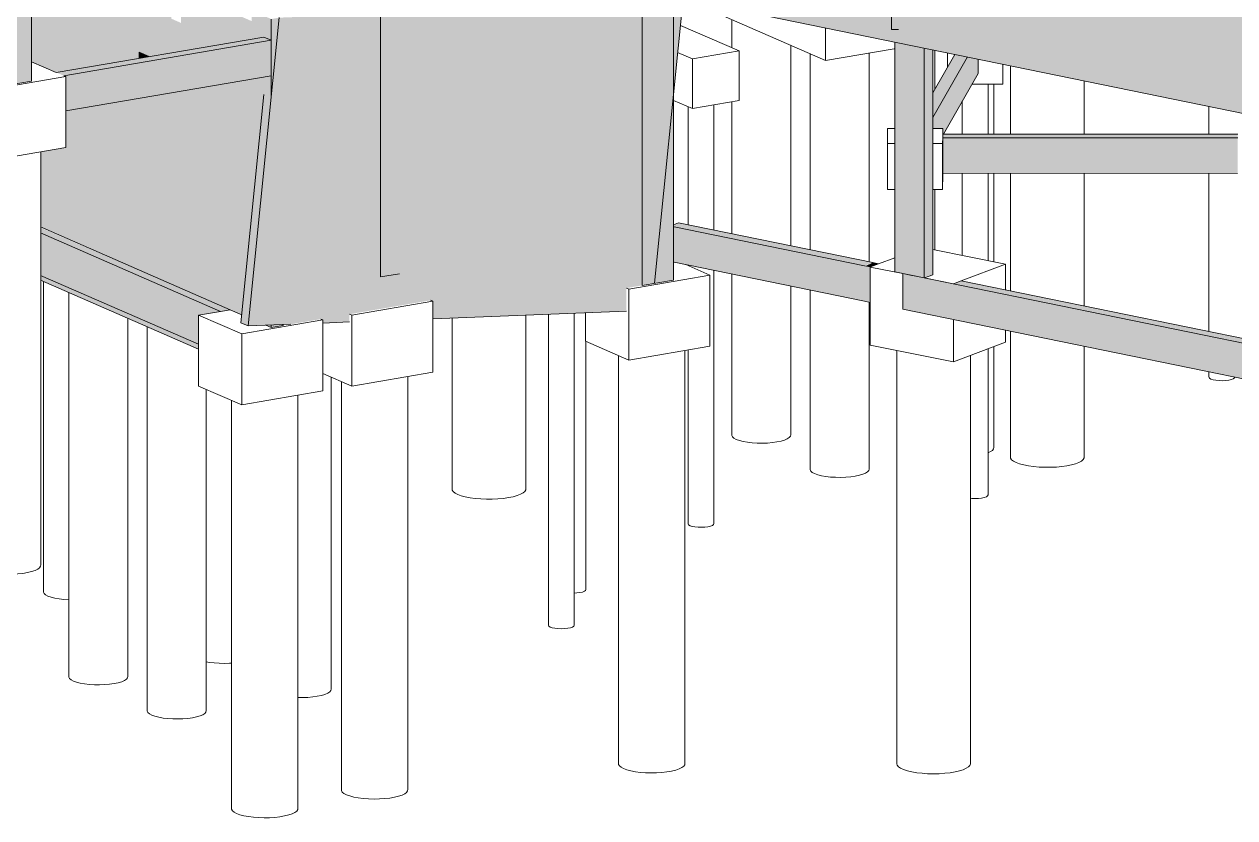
# Model space of a CAD drawing. Header units: centimetres. Extents: x -2102 to 22188, y -1637 to 88376.
# Drawn here: x 18368 to 20011, y 74911 to 75987 of the extents above; entities that cross this region are included whole.
import ezdxf

# ---------------------------------------------------------------- set-up
doc = ezdxf.new("R2010")
doc.units = ezdxf.units.CM
for name, color, linetype, lineweight in [('S-BEAM', 7, 'Continuous', 18), ('S-COLS', 7, 'Continuous', 18), ('S-FNDN', 7, 'Continuous', 18)]:
    doc.layers.add(name, color=color, linetype=linetype, lineweight=lineweight)

msp = doc.modelspace()

# ---------------------------------------------------------------- hatches: boundary and pattern name
at = {"layer": 'S-BEAM', "true_color": 0xbfbfbf}
h = msp.add_hatch(color=9, dxfattribs=at)
h.paths.add_polyline_path([(18604.92, 75546.18), (18604.92, 75552.62), (18390.59, 75646.07), (18390.6, 75639.62), (18561.27, 75565.21)], flags=0)
h.paths.add_polyline_path([(18663.33, 75592.84), (18676.87, 75727.26), (18676.87, 75912.27), (18424.67, 75868.84), (18424.67, 75819.51), (18390.59, 75813.66), (18390.6, 75711.75), (18662.24, 75593.32)], flags=0)
h.paths.add_polyline_path([(18277.42, 75688.96), (18277.42, 75746.68), (18300.79, 75751.01), (18300.79, 75806.6), (18256.09, 75826.09), (18256.09, 75840.61), (18222.2, 75834.63), (18222.21, 75713.03), (18260.48, 75696.35)], flags=0)
h.paths.add_polyline_path([(18187.24, 75728.28), (18187.24, 75828.89), (18116.78, 75816.89), (18116.78, 75811.89), (18110.14, 75810.75), (18110.14, 75761.89), (18187.24, 75728.28)], flags=0)
h.paths.add_polyline_path([(18116.78, 75871.11), (18187.25, 75883.1), (18187.24, 76009.87), (18180.2, 76019.61), (18180.2, 76036.38), (18178.01, 76037.33), (18110.14, 76025.67), (18110.14, 75877.31), (18116.78, 75874.41)], flags=0)
h.paths.add_polyline_path([(18222.2, 75889.06), (18256.09, 75894.83), (18256.09, 75914.56), (18222.2, 75961.47), (18222.2, 75898.13)], flags=0)
h.paths.add_polyline_path([(18411.74, 75921.33), (18524.44, 75940.52), (18524.44, 75948.68), (18537.9, 75942.82), (18676.87, 75966.48), (18676.87, 75990.91), (18378.31, 76120.28), (18378.31, 75935.91), (18410.87, 75921.71)], flags=0)
h.paths.add_polyline_path([(18307.78, 75971.26), (18307.78, 76059.62), (18256.42, 76050.8), (18256.81, 76041.82), (18306.75, 75972.68)], flags=0)
h.paths.add_polyline_path([(18581.19, 75988.38), (18567.89, 75994.18), (18567.89, 76011.49), (18581.19, 76005.7), (18581.19, 75990.91)], flags=0)
h.paths.add_polyline_path([(18110.14, 76094.33), (18147.65, 76100.77), (18110.14, 76117.12), (18110.14, 76099.85)], flags=0)
h.paths.add_polyline_path([(18242.87, 76117.13), (18307.78, 76128.28), (18307.78, 76151.83), (18230.95, 76185.33), (18231.43, 76122.11), (18241.54, 76117.71)], flags=0)
h.paths.add_polyline_path([(18178.5, 76145.19), (18178.5, 76208.19), (18170.47, 76211.69), (18110.14, 76201.41), (18111.3, 76174.49), (18178.01, 76145.4)], flags=0)
h = msp.add_hatch(color=9, dxfattribs=at)
h.paths.add_polyline_path([(20086.02, 75852.55), (20086.02, 75991.05), (19249.19, 76162.42), (19250.15, 76023.72), (20015.1, 75867.07)], flags=0)
h.paths.add_polyline_path([(19553.86, 75979.32), (19545.24, 75979.34), (19545.29, 76029.17), (19553.86, 76027.32), (19553.86, 76021.75)], flags=0)
for points in [[(18672.31, 75577.57), (18729.8, 75579.83), (18770.73, 75586.83), (18773.51, 75585.62), (18773.51, 75581.54), (18809.45, 75582.95), (18809.45, 75593.45), (18919.69, 75612.3), (18922.66, 75611.01), (18922.66, 75587.39), (19185.41, 75597.7), (19185.41, 75628.88), (19223.39, 75635.38), (19261.82, 76017.06), (18877.28, 76001.98), (18877.28, 75648.33), (18851.64, 75643.95), (18851.64, 76000.97), (18714.39, 75995.59), (18673.12, 75585.62)], [(19553.86, 75979.32), (19553.86, 76027.41), (19545.24, 76027.43), (19545.24, 75979.34)], [(18421.84, 75916.93), (18703.45, 75964.9), (18693.37, 75969.29), (18411.74, 75921.33), (18415.18, 75919.83)], [(18424.67, 75869.32), (18703.49, 75916.8), (18703.49, 75964.89), (18421.84, 75916.93), (18424.67, 75915.69), (18424.67, 75896.78)], [(18524.44, 75940.52), (18537.9, 75942.82), (18524.44, 75948.68)], [(19600.97, 75860.31), (19647.96, 75942.26), (19630.74, 75945.78), (19600.97, 75893.85)], [(19614.48, 75837.8), (19615.64, 75837.8), (19662.74, 75919.96), (19662.74, 75939.23), (19647.96, 75942.26), (19600.97, 75860.31), (19600.97, 75845.47), (19614.52, 75845.47)], [(18672.31, 75577.57), (18703.45, 75887.41), (18693.4, 75891.47), (18662.24, 75581.98), (18663.97, 75581.22)], [(20014.72, 75832.47), (20014.61, 75837.67), (19614.48, 75837.8), (19614.46, 75832.61), (20014.61, 75832.47)], [(20014.61, 75784.38), (20014.61, 75832.47), (19614.46, 75832.61), (19614.46, 75784.51), (19914.84, 75784.41)], [(18634.75, 75597.33), (18647.88, 75599.58), (18390.59, 75710.69), (18390.6, 75703.77), (18629.58, 75599.58)], [(19508.3, 75659.22), (19519.68, 75663.39), (19256.02, 75717.31), (19249.19, 75714.81), (19249.19, 75712.22), (19487.94, 75663.39)], [(19508.3, 75611.13), (19508.3, 75659.22), (19249.19, 75712.22), (19249.19, 75664.13), (19413.51, 75630.52)], [(18604.92, 75552.62), (18604.92, 75592.2), (18634.75, 75597.33), (18390.59, 75703.78), (18390.6, 75646.06), (18572.62, 75566.71)], [(19516.01, 75609.55), (19516.01, 75657.64), (19508.3, 75659.22), (19508.3, 75611.13), (19514.22, 75609.92)], [(19516.37, 75657.57), (19527.57, 75661.77), (19519.68, 75663.39), (19509.95, 75658.88), (19516.01, 75657.64)], [(20052.8, 75499.76), (20052.8, 75547.85), (19560.58, 75648.53), (19560.58, 75600.44), (20015.1, 75507.47)], [(20052.99, 75547.82), (20064.36, 75551.98), (19639.72, 75638.83), (19629.06, 75634.84), (19714.31, 75617.09), (20015.1, 75555.57)]]:
    msp.add_hatch(color=9, dxfattribs=at).paths.add_polyline_path(points, flags=0)
at = {"layer": 'S-COLS', "true_color": 0xc0c0c0}
for points in [[(18851.67, 75643.93), (18877.28, 75648.33), (18877.28, 76001.98), (18894.02, 76002.65), (18894.02, 76474.53), (18851.67, 76467.25), (18851.67, 75680.73)], [(18335.87, 75902.3), (18378.31, 75909.91), (18378.31, 76386.59), (18335.87, 76379.36), (18335.87, 75907.13)], [(18851.67, 75643.93), (18851.6, 76327.82), (18841.57, 76326.11), (18841.57, 76011.91), (18846.42, 76009.74), (18846.42, 76003.25), (18851.64, 76000.97), (18851.64, 75643.95)], [(19589.51, 75642.62), (19589.51, 75954.23), (19549.63, 75962.39), (19549.63, 75650.88), (19572.53, 75646.14)], [(19589.51, 75642.62), (19600.97, 75646.77), (19600.97, 75951.88), (19589.51, 75953.54), (19589.51, 75642.75)]]:
    msp.add_hatch(color=9, dxfattribs=at).paths.add_polyline_path(points, flags=0)
h = msp.add_hatch(color=9, dxfattribs=at)
h.paths.add_polyline_path([(19223.39, 75635.38), (19249.19, 75639.79), (19249.19, 75891.65), (19223.83, 75639.79)], flags=0)
h.paths.add_polyline_path([(19206.79, 76014.9), (19249.19, 76017.06), (19249.19, 76368.81), (19206.79, 76361.57), (19206.79, 76017.06)], flags=0)
h = msp.add_hatch(color=9, dxfattribs=at)
h.paths.add_polyline_path([(18703.45, 75575.36), (18703.23, 75578.79), (18698.36, 75577.57)], flags=0)
h.paths.add_polyline_path([(18676.87, 75727.26), (18693.4, 75891.47), (18703.45, 75887.41), (18703.45, 75916.79), (18676.87, 75912.27), (18676.87, 75748.93)], flags=0)
h.paths.add_polyline_path([(18703.45, 75964.9), (18703.45, 75993.75), (18676.87, 76005.34), (18676.87, 75966.48), (18693.37, 75969.29), (18700.9, 75966.01)], flags=0)
h = msp.add_hatch(color=9, dxfattribs=at)
h.paths.add_polyline_path([(18703.45, 75575.36), (18719.54, 75578.12), (18719.54, 75579.43), (18703.45, 75578.8), (18703.45, 75577.57)], flags=0)
h.paths.add_polyline_path([(18703.45, 75887.41), (18714.09, 75995.58), (18703.45, 75993.75), (18703.45, 75916.79)], flags=0)

# ---------------------------------------------------------------- linework, layer by layer
at = {"layer": 'S-BEAM', "lineweight": 9}
for p, q in [((19261.82, 76017.06), (19223.39, 75635.38)), ((20086.02, 75852.55), (19250.15, 76023.72)), ((19545.24, 76027.43), (19545.24, 75979.34)), ((18714.39, 75995.59), (18672.31, 75577.57)), ((18411.74, 75921.33), (18693.37, 75969.29)), ((18693.37, 75969.29), (18703.45, 75964.9)), ((19545.24, 75979.34), (19554.41, 75979.32)), ((18421.84, 75916.93), (18703.49, 75964.89)), ((18703.45, 75964.9), (18703.46, 75964.9)), ((18703.46, 75964.9), (18703.49, 75964.89)), ((18703.49, 75916.8), (18703.49, 75964.89)), ((18524.44, 75948.68), (18537.9, 75942.82)), ((18524.44, 75940.52), (18524.44, 75948.68)), ((19630.74, 75945.78), (19600.97, 75893.85)), ((19600.97, 75860.31), (19647.96, 75942.26)), ((19662.74, 75919.96), (19662.74, 75939.23)), ((19615.64, 75837.8), (19662.74, 75919.96)), ((18703.49, 75916.8), (18424.67, 75869.32)), ((18662.24, 75581.98), (18693.4, 75891.47)), ((19614.48, 75837.8), (19614.46, 75832.61)), ((20014.8, 75837.67), (19614.48, 75837.8)), ((19614.46, 75832.61), (20014.72, 75832.47)), ((19614.46, 75832.61), (19614.46, 75784.51)), ((20014.61, 75784.38), (19614.46, 75784.51)), ((18390.57, 75711.77), (18647.88, 75599.58)), ((19249.19, 75714.81), (19256.02, 75717.31)), ((19249.97, 75712.06), (19508.3, 75659.22)), ((19519.68, 75663.39), (19256.02, 75717.31)), ((18634.75, 75597.33), (18390.57, 75703.79)), ((19508.3, 75611.13), (19249.97, 75663.97)), ((19508.3, 75659.22), (19516.37, 75657.57)), ((19516.37, 75657.57), (19527.57, 75661.77)), ((19527.57, 75661.77), (19519.68, 75663.39)), ((18390.55, 75646.08), (18604.92, 75552.62)), ((18390.55, 75639.64), (18604.92, 75546.18)), ((19560.58, 75648.53), (19572.53, 75646.14)), ((19560.58, 75648.53), (20052.99, 75547.82)), ((19560.58, 75600.44), (19560.58, 75648.53)), ((19589.51, 75642.75), (19629.06, 75634.84)), ((19629.06, 75634.84), (19639.72, 75638.83)), ((20064.36, 75551.98), (19639.72, 75638.83)), ((19516.01, 75609.55), (19508.3, 75611.13)), ((18634.75, 75597.33), (18647.88, 75599.58)), ((18647.88, 75599.58), (18663.33, 75592.84)), ((18922.66, 75587.39), (19185.41, 75597.7)), ((20052.8, 75499.76), (19560.58, 75600.44)), ((18662.24, 75581.98), (18672.31, 75577.57)), ((18672.31, 75577.57), (18729.8, 75579.83)), ((18773.51, 75581.54), (18809.45, 75582.95))]:
    msp.add_line(p, q, dxfattribs=at)
at = {"layer": 'S-COLS', "lineweight": 9}
for p, q in [((18851.67, 75643.93), (18851.67, 76467.25)), ((19206.79, 76361.57), (19206.79, 75632.54)), ((19249.19, 75639.79), (19249.19, 76368.85)), ((18378.31, 76247.13), (18378.31, 75909.53)), ((18703.45, 75964.88), (18703.45, 75993.75)), ((19549.63, 75962.39), (19549.63, 75650.88)), ((19589.51, 75642.62), (19589.51, 75953.54)), ((19600.97, 75951.88), (19600.97, 75646.77)), ((18378.31, 75909.53), (18335.87, 75902.3)), ((18703.45, 75886.87), (18703.45, 75916.79)), ((18877.28, 75648.33), (18851.67, 75643.93)), ((19249.19, 75639.79), (19206.79, 75632.54)), ((19589.51, 75642.62), (19549.63, 75650.88)), ((19600.97, 75646.77), (19589.72, 75642.7)), ((18703.45, 75575.36), (18696.21, 75578.51)), ((18703.45, 75575.36), (18703.45, 75578.8)), ((18719.54, 75578.12), (18703.45, 75575.36)), ((18719.54, 75579.43), (18719.54, 75578.12))]:
    msp.add_line(p, q, dxfattribs=at)
at = {"layer": 'S-FNDN', "lineweight": 9}
for p, q in [((19455.68, 75937.59), (19285.55, 76011.76)), ((19338.24, 75950.51), (19258.59, 75984.99)), ((19328.27, 75993.13), (19328.27, 75954.83)), ((19455.68, 75981.63), (19455.68, 75937.59)), ((19408.27, 75686.17), (19408.27, 75958.26)), ((19548.57, 75953.54), (19455.68, 75937.59)), ((19603.99, 75951.26), (19603.99, 75899.12)), ((18411.74, 75921.33), (18378.31, 75935.91)), ((19254.88, 75948.19), (19274.84, 75939.55)), ((19274.84, 75939.55), (19338.24, 75950.51)), ((19274.84, 75872.22), (19274.84, 75939.55)), ((19338.24, 75883.19), (19338.24, 75950.51)), ((19434.6, 75946.78), (19434.6, 75680.79)), ((19514.6, 75664.3), (19514.6, 75947.71)), ((19621.01, 75947.78), (19621.01, 75928.81)), ((19696.01, 75905.52), (19696.01, 75932.42)), ((19696.1, 75926.04), (19696.01, 75905.52)), ((19696.1, 75926.04), (19696.1, 75932.4)), ((19706.49, 75930.27), (19706.49, 75837.77)), ((18314.57, 75896.78), (18424.67, 75915.69)), ((18424.67, 75915.69), (18421.84, 75916.93)), ((18424.67, 75819.51), (18424.67, 75915.69)), ((19696.01, 75905.52), (19654.47, 75905.53)), ((19676.06, 75837.78), (19676.06, 75905.53)), ((19683.99, 75837.78), (19683.99, 75905.52)), ((19806.49, 75837.74), (19806.49, 75909.79)), ((19274.84, 75872.22), (19249.19, 75883.32)), ((19269, 75874.75), (19269, 75714.66)), ((19338.24, 75883.19), (19274.84, 75872.22)), ((19304, 75707.5), (19304, 75877.26)), ((19328.27, 75881.46), (19328.27, 75702.53)), ((19641.06, 75882.14), (19641.06, 75837.8)), ((19975.8, 75875.12), (19975.8, 75837.69)), ((19539.52, 75845.49), (19539.42, 75824.97)), ((19549.63, 75845.49), (19539.52, 75845.49)), ((19614.52, 75845.47), (19600.97, 75845.47)), ((19614.46, 75832.61), (19614.48, 75837.8)), ((19614.48, 75837.8), (19614.52, 75845.47)), ((19614.52, 75837.8), (19614.52, 75845.47)), ((18424.67, 75819.51), (18314.57, 75800.6)), ((19539.42, 75824.97), (19549.63, 75824.96)), ((19539.42, 75824.97), (19539.42, 75762.45)), ((19600.97, 75824.95), (19614.42, 75824.94)), ((19614.42, 75824.94), (19614.46, 75832.61)), ((19614.42, 75762.42), (19614.42, 75824.94)), ((18390.69, 75253.01), (18390.69, 75813.67)), ((19614.52, 75782.95), (19614.42, 75762.42)), ((19614.52, 75782.95), (19614.52, 75784.51)), ((19641.06, 75784.51), (19641.06, 75673.11)), ((19676.06, 75666.11), (19676.06, 75784.49)), ((19683.99, 75664.53), (19683.99, 75784.49)), ((19706.49, 75784.48), (19706.49, 75625.18)), ((19806.49, 75604.72), (19806.49, 75784.45)), ((19975.8, 75784.39), (19975.8, 75570.09)), ((19549.63, 75762.45), (19539.42, 75762.45)), ((19614.42, 75762.42), (19600.97, 75762.43)), ((19603.99, 75762.43), (19603.99, 75680.73)), ((19699.85, 75661.36), (19600.97, 75681.12)), ((19298.59, 75646.45), (19265.9, 75660.71)), ((19516.37, 75657.57), (19516.01, 75657.44)), ((19516.01, 75657.44), (19560.58, 75648.53)), ((19516.01, 75657.44), (19516.01, 75551.64)), ((19527.57, 75661.77), (19516.37, 75657.57)), ((19549.63, 75670.03), (19527.57, 75661.77)), ((19639.72, 75638.83), (19699.85, 75661.36)), ((19699.85, 75626.54), (19699.85, 75661.36)), ((19188.49, 75627.54), (19298.59, 75646.45)), ((19298.59, 75550.27), (19298.59, 75646.45)), ((19304, 75309.28), (19304, 75652.92)), ((19328.27, 75647.95), (19328.27, 75429.48)), ((19560.58, 75648.53), (19572.53, 75646.14)), ((19589.51, 75642.75), (19629.06, 75634.84)), ((19629.06, 75634.84), (19639.72, 75638.83)), ((18394.31, 75638), (18394.31, 75217.17)), ((18428.96, 75622.89), (18428.96, 75101.88)), ((19185.41, 75628.88), (19188.49, 75627.54)), ((19188.49, 75627.54), (19188.49, 75531.36)), ((19408.27, 75429.48), (19408.27, 75631.59)), ((19434.6, 75626.21), (19434.6, 75383.13)), ((18812.56, 75592.09), (18922.66, 75611.01)), ((18922.66, 75611.01), (18919.69, 75612.3)), ((18922.66, 75514.82), (18922.66, 75611.01)), ((19514.6, 75383.13), (19514.6, 75609.84)), ((18634.75, 75597.33), (18604.92, 75592.2)), ((18604.92, 75592.2), (18663.4, 75566.71)), ((18604.92, 75496.02), (18604.92, 75592.2)), ((18647.88, 75599.58), (18634.75, 75597.33)), ((18809.45, 75593.45), (18812.56, 75592.09)), ((18812.56, 75592.09), (18812.56, 75495.91)), ((19048.79, 75356.3), (19048.79, 75592.34)), ((19079.47, 75593.54), (19079.47, 75171.69)), ((19114.47, 75171.69), (19114.47, 75594.92)), ((19130.01, 75556.85), (19130.01, 75595.52)), ((18508.96, 75101.88), (18508.96, 75588.01)), ((18535.29, 75576.54), (18535.29, 75055.52)), ((18663.4, 75566.71), (18773.51, 75585.62)), ((18773.51, 75585.62), (18770.73, 75586.83)), ((18773.51, 75489.44), (18773.51, 75585.62)), ((18948.79, 75588.42), (18948.79, 75356.3)), ((19629.06, 75529.04), (19629.06, 75586.43)), ((18663.4, 75566.71), (18663.4, 75470.52)), ((19188.49, 75531.36), (19130.01, 75556.85)), ((19130.32, 75220.02), (19130.32, 75556.72)), ((19699.85, 75555.55), (19699.85, 75571.95)), ((19706.49, 75570.59), (19706.49, 75399.5)), ((19298.59, 75550.27), (19188.49, 75531.36)), ((19264.62, 74983.77), (19264.62, 75544.32)), ((19269, 75544.32), (19269, 75309.28)), ((19629.06, 75529.04), (19516.01, 75551.64)), ((19552.03, 75544.32), (19552.03, 74983.91)), ((19699.85, 75555.55), (19629.06, 75529.04)), ((19676.06, 75348.32), (19676.06, 75546.64)), ((19683.99, 75412.23), (19683.99, 75549.62)), ((19806.49, 75399.5), (19806.49, 75550.14)), ((19174.62, 75537.41), (19174.62, 74983.77)), ((19652.03, 74983.91), (19652.03, 75537.64)), ((18812.56, 75495.91), (18773.51, 75512.94)), ((18784.68, 75084.62), (18784.68, 75508.06)), ((18922.66, 75514.82), (18812.56, 75495.91)), ((18888.68, 74948.32), (18888.68, 75508.99)), ((19975.8, 75515.51), (19975.8, 75508.11)), ((18663.4, 75470.52), (18604.92, 75496.02)), ((18615.29, 75055.52), (18615.29, 75491.5)), ((18798.68, 75501.96), (18798.68, 74948.32)), ((18649.53, 75476.11), (18649.53, 74922.93)), ((18773.51, 75489.44), (18663.4, 75470.52)), ((18739.53, 74922.93), (18739.53, 75483.6))]:
    msp.add_line(p, q, dxfattribs=at)
for points in [[(19978.48, 75505.57, 0), (19976.58, 75506.7, 0), (19975.81, 75507.94, 0), (19975.8, 75508.11, 0)], [(20010.79, 75508.29, 0), (20010.36, 75507.05, 0), (20008.77, 75505.87, 0), (20006.13, 75504.85, 0), (20002.61, 75504.06, 0), (19998.45, 75503.54, 0), (19993.95, 75503.33, 0), (19989.4, 75503.44, 0), (19985.12, 75503.88, 0), (19981.39, 75504.6, 0), (19978.48, 75505.57, 0)], [(19334.39, 75423.67, 0), (19331.21, 75425.36, 0), (19329.16, 75427.19, 0), (19328.3, 75429.08, 0), (19328.27, 75429.48, 0)], [(19408.24, 75429.89, 0), (19407.89, 75427.98, 0), (19406.34, 75426.12, 0), (19403.63, 75424.37, 0), (19399.84, 75422.76, 0), (19395.09, 75421.36, 0), (19389.53, 75420.21, 0), (19383.33, 75419.34, 0), (19376.67, 75418.78, 0), (19369.75, 75418.55, 0), (19362.78, 75418.64, 0), (19355.99, 75419.07, 0), (19349.56, 75419.81, 0), (19343.71, 75420.85, 0), (19338.6, 75422.14, 0), (19334.39, 75423.67, 0)], [(19683.96, 75412.63, 0), (19683.61, 75410.72, 0), (19682.06, 75408.86, 0), (19679.35, 75407.11, 0), (19676.05, 75405.68, 0)], [(19783.07, 75387.91, 0), (19776.12, 75386.91, 0), (19768.68, 75386.23, 0), (19760.95, 75385.87, 0), (19753.1, 75385.85, 0), (19745.34, 75386.16, 0), (19737.85, 75386.8, 0), (19730.82, 75387.75, 0), (19724.43, 75389, 0), (19718.82, 75390.5, 0), (19714.14, 75392.22, 0), (19710.5, 75394.13, 0), (19708, 75396.16, 0), (19706.69, 75398.28, 0), (19706.6, 75400.42, 0)], [(19806.49, 75399.5, 0), (19806.37, 75398.57, 0), (19805.23, 75396.45, 0), (19802.89, 75394.4, 0), (19799.4, 75392.47, 0), (19794.86, 75390.72, 0), (19789.37, 75389.19, 0), (19783.07, 75387.91, 0)], [(19440.72, 75377.31, 0), (19437.54, 75379.01, 0), (19435.49, 75380.83, 0), (19434.62, 75382.72, 0), (19434.6, 75383.13, 0)], [(19514.57, 75383.53, 0), (19514.22, 75381.63, 0), (19512.66, 75379.77, 0), (19509.95, 75378.01, 0), (19506.17, 75376.41, 0), (19501.42, 75375.01, 0), (19495.86, 75373.86, 0), (19489.66, 75372.99, 0), (19482.99, 75372.43, 0), (19476.07, 75372.19, 0), (19469.11, 75372.28, 0), (19462.31, 75372.71, 0), (19455.89, 75373.45, 0), (19450.03, 75374.49, 0), (19444.93, 75375.79, 0), (19440.72, 75377.31, 0)], [(19025.37, 75344.71, 0), (19018.42, 75343.72, 0), (19010.98, 75343.03, 0), (19003.25, 75342.67, 0), (18995.4, 75342.65, 0), (18987.64, 75342.96, 0), (18980.15, 75343.6, 0), (18973.12, 75344.56, 0), (18966.73, 75345.8, 0), (18961.12, 75347.3, 0), (18956.44, 75349.03, 0), (18952.8, 75350.93, 0), (18950.3, 75352.96, 0), (18948.99, 75355.08, 0), (18948.9, 75357.23, 0)], [(19048.79, 75356.3, 0), (19048.67, 75355.37, 0), (19047.53, 75353.25, 0), (19045.18, 75351.2, 0), (19041.7, 75349.28, 0), (19037.15, 75347.53, 0), (19031.67, 75345.99, 0), (19025.37, 75344.71, 0)], [(19676.06, 75348.31, 0), (19675.46, 75347.07, 0), (19673.7, 75345.92, 0), (19670.92, 75344.93, 0), (19667.29, 75344.17, 0), (19663.07, 75343.69, 0), (19658.54, 75343.53, 0), (19654.01, 75343.69, 0), (19651.74, 75343.91, 0)], [(19295.85, 75305.23, 0), (19291.71, 75304.71, 0), (19287.2, 75304.5, 0), (19282.65, 75304.61, 0), (19278.37, 75305.04, 0), (19274.63, 75305.76, 0), (19271.71, 75306.72, 0), (19269.79, 75307.86, 0), (19269.02, 75309.09, 0), (19269, 75309.28, 0)], [(19303.99, 75309.47, 0), (19303.57, 75308.23, 0), (19302, 75307.06, 0), (19299.36, 75306.03, 0), (19295.85, 75305.23, 0)], [(18390.6, 75253.8, 0), (18390.47, 75251.77, 0), (18389.11, 75249.77, 0), (18386.57, 75247.85, 0), (18382.91, 75246.08, 0), (18378.24, 75244.5, 0), (18372.68, 75243.15, 0), (18366.39, 75242.07, 0), (18359.53, 75241.29, 0), (18352.29, 75240.82, 0), (18344.88, 75240.69, 0), (18337.48, 75240.9, 0), (18330.31, 75241.43, 0), (18323.56, 75242.28, 0), (18317.41, 75243.43, 0), (18312.04, 75244.83, 0), (18307.58, 75246.46, 0)], [(18400.43, 75211.35, 0), (18397.25, 75213.05, 0), (18395.2, 75214.88, 0), (18394.34, 75216.77, 0), (18394.31, 75217.17, 0)], [(19130.31, 75220.2, 0), (19129.88, 75218.96, 0), (19128.29, 75217.78, 0), (19125.65, 75216.76, 0), (19122.13, 75215.97, 0), (19117.97, 75215.45, 0), (19114.43, 75215.26, 0)], [(18428.82, 75206.33, 0), (18422.03, 75206.76, 0), (18415.6, 75207.5, 0), (18409.75, 75208.53, 0), (18404.64, 75209.83, 0), (18400.43, 75211.35, 0)], [(19114.47, 75171.69, 0), (19113.87, 75170.45, 0), (19112.12, 75169.3, 0), (19109.33, 75168.3, 0), (19105.7, 75167.54, 0), (19101.48, 75167.07, 0), (19096.95, 75166.9, 0), (19092.42, 75167.07, 0), (19088.2, 75167.55, 0), (19084.58, 75168.31, 0), (19081.81, 75169.3, 0), (19080.06, 75170.46, 0), (19079.47, 75171.7, 0)], [(18649.67, 75120.48, 0), (18646.75, 75120.28, 0), (18639.83, 75120.04, 0), (18632.87, 75120.14, 0), (18626.07, 75120.56, 0), (18619.65, 75121.3, 0), (18615.19, 75122.05, 0)], [(18435.08, 75096.06, 0), (18431.9, 75097.76, 0), (18429.85, 75099.58, 0), (18428.99, 75101.48, 0), (18428.96, 75101.88, 0)], [(18508.93, 75102.28, 0), (18508.58, 75100.38, 0), (18507.03, 75098.52, 0), (18504.32, 75096.76, 0), (18500.53, 75095.16, 0), (18495.78, 75093.76, 0), (18490.23, 75092.61, 0), (18484.02, 75091.74, 0), (18477.36, 75091.18, 0), (18470.44, 75090.94, 0), (18463.47, 75091.04, 0), (18456.68, 75091.46, 0), (18450.25, 75092.2, 0), (18444.4, 75093.24, 0), (18439.29, 75094.54, 0), (18435.08, 75096.06, 0)], [(18784.65, 75085.03, 0), (18784.3, 75083.12, 0), (18782.75, 75081.26, 0), (18780.04, 75079.5, 0), (18776.25, 75077.9, 0), (18771.51, 75076.5, 0), (18765.95, 75075.35, 0), (18759.74, 75074.48, 0), (18753.08, 75073.92, 0), (18746.16, 75073.68, 0), (18739.33, 75073.77, 0)], [(18541.41, 75049.7, 0), (18538.23, 75051.4, 0), (18536.18, 75053.23, 0), (18535.31, 75055.12, 0), (18535.29, 75055.52, 0)], [(18615.26, 75055.93, 0), (18614.91, 75054.02, 0), (18613.35, 75052.16, 0), (18610.64, 75050.4, 0), (18606.86, 75048.8, 0), (18602.11, 75047.4, 0), (18596.55, 75046.25, 0), (18590.35, 75045.38, 0), (18583.68, 75044.82, 0), (18576.76, 75044.58, 0), (18569.8, 75044.68, 0), (18563, 75045.11, 0), (18556.58, 75045.85, 0), (18550.72, 75046.88, 0), (18545.62, 75048.18, 0), (18541.41, 75049.7, 0)], [(19181.5, 74977.22, 0), (19178.09, 74979.03, 0), (19175.8, 74980.96, 0), (19174.71, 74982.97, 0), (19174.62, 74983.77, 0)], [(19264.52, 74984.56, 0), (19264.39, 74982.53, 0), (19263.03, 74980.53, 0), (19260.49, 74978.62, 0), (19256.84, 74976.85, 0), (19252.17, 74975.26, 0), (19246.61, 74973.91, 0), (19240.31, 74972.83, 0), (19233.45, 74972.05, 0), (19226.22, 74971.59, 0), (19218.8, 74971.46, 0), (19211.41, 74971.66, 0), (19204.24, 74972.19, 0), (19197.48, 74973.05, 0), (19191.34, 74974.19, 0), (19185.96, 74975.59, 0), (19181.5, 74977.22, 0)], [(19642.4, 74975.84, 0), (19637.29, 74974.21, 0), (19631.31, 74972.82, 0), (19624.61, 74971.7, 0), (19617.36, 74970.89, 0), (19609.72, 74970.39, 0), (19601.9, 74970.23, 0), (19594.08, 74970.4, 0), (19586.45, 74970.91, 0), (19579.21, 74971.73, 0), (19572.53, 74972.86, 0), (19566.58, 74974.26, 0), (19561.5, 74975.9, 0), (19557.42, 74977.73, 0), (19554.44, 74979.72, 0), (19552.62, 74981.8, 0), (19552.03, 74983.95, 0)], [(19652.03, 74983.87, 0), (19651.39, 74981.73, 0), (19649.54, 74979.65, 0), (19646.52, 74977.67, 0), (19642.4, 74975.84, 0)], [(18888.59, 74949.11, 0), (18888.46, 74947.08, 0), (18887.1, 74945.08, 0), (18884.56, 74943.17, 0), (18880.9, 74941.4, 0), (18876.23, 74939.82, 0), (18870.67, 74938.47, 0), (18864.38, 74937.39, 0), (18857.52, 74936.6, 0), (18850.28, 74936.14, 0), (18842.87, 74936.01, 0), (18835.47, 74936.21, 0), (18828.3, 74936.75, 0), (18821.55, 74937.6, 0), (18815.4, 74938.74, 0), (18810.03, 74940.15, 0), (18805.57, 74941.77, 0)], [(18805.57, 74941.77, 0), (18802.15, 74943.58, 0), (18799.87, 74945.52, 0), (18798.78, 74947.53, 0), (18798.69, 74948.32, 0)], [(18656.42, 74916.39, 0), (18653, 74918.19, 0), (18650.71, 74920.13, 0), (18649.62, 74922.14, 0), (18649.53, 74922.93, 0)], [(18739.44, 74923.73, 0), (18739.3, 74921.69, 0), (18737.94, 74919.69, 0), (18735.4, 74917.78, 0), (18731.75, 74916.01, 0), (18727.08, 74914.43, 0), (18721.52, 74913.08, 0), (18715.22, 74912, 0), (18708.37, 74911.21, 0), (18701.13, 74910.75, 0), (18693.71, 74910.62, 0), (18686.32, 74910.82, 0), (18679.15, 74911.36, 0), (18672.4, 74912.21, 0), (18666.25, 74913.35, 0), (18660.87, 74914.76, 0), (18656.42, 74916.39, 0)]]:
    msp.add_polyline3d(points, dxfattribs=at)

doc.saveas('drawing.dxf')
